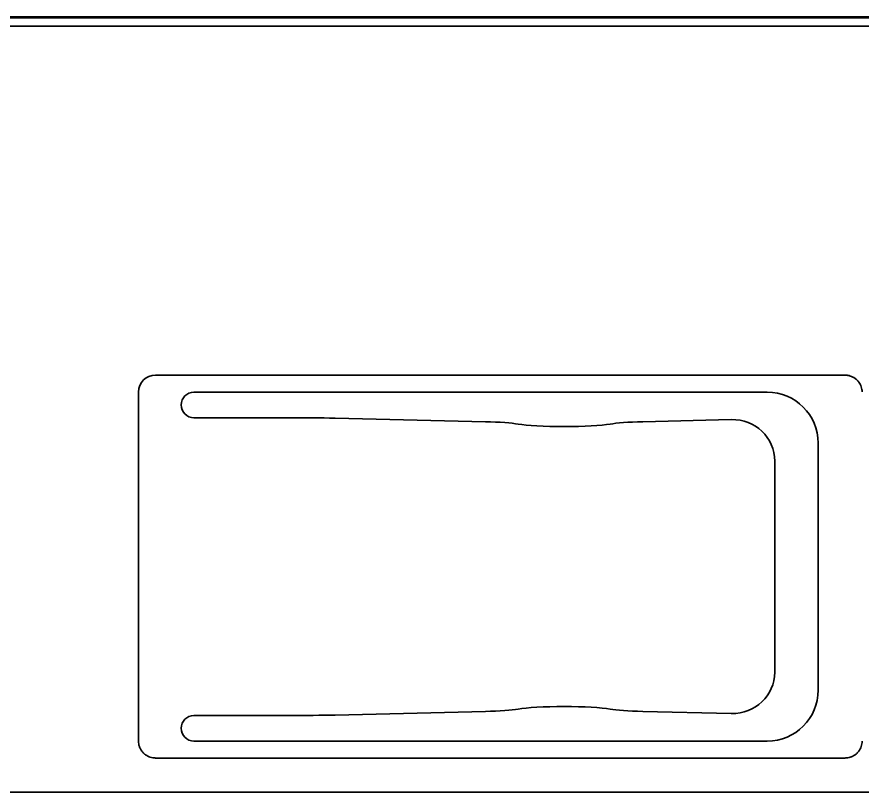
# Model space of a CAD drawing. Extents: x 5997 to 10491, y -672 to 3388.
# Drawn here: x 7366.4 to 7465.7, y 1280.8 to 1371.9 of the extents above; entities that cross this region are included whole.
import ezdxf

# ---------------------------------------------------------------- set-up
doc = ezdxf.new("R2010")
doc.units = 0
doc.header["$LTSCALE"] = 5
doc.layers.add('1', color=7, linetype='CONTINUOUS', true_color=0xffffff)

msp = doc.modelspace()

# ---------------------------------------------------------------- linework, layer by layer
at = {"layer": '1', "color": 7, "linetype": 'Continuous', "lineweight": 35}
for p, q in [((7252.673, 1371.826), (7798.37, 1371.826)), ((7255.337, 1371.926), (8068.409, 1371.926)), ((7386.673, 1371.826), (7386.673, 1371.926)), ((7408.673, 1371.826), (7408.673, 1371.926)), ((7425.673, 1371.826), (7425.673, 1371.926)), ((7447.673, 1371.826), (7447.673, 1371.926)), ((7464.673, 1371.826), (7464.673, 1371.926)), ((7252.673, 1370.826), (8071.673, 1370.826)), ((7382.655, 1329.82), (7463.69, 1329.82)), ((7380.656, 1286.809), (7380.656, 1327.844)), ((7454.538, 1327.826), (7387.171, 1327.826)), ((7398.578, 1324.826), (7387.168, 1324.826)), ((7421.415, 1324.352), (7403.755, 1324.766)), ((7450.318, 1324.596), (7439.93, 1324.352)), ((7460.529, 1321.835), (7460.529, 1292.818)), ((7455.419, 1294.918), (7455.419, 1319.735)), ((7421.415, 1290.3), (7403.755, 1289.886)), ((7450.318, 1290.056), (7439.93, 1290.3)), ((7387.168, 1289.826), (7398.578, 1289.826)), ((7454.538, 1286.826), (7387.171, 1286.826)), ((7382.655, 1284.833), (7463.69, 1284.833)), ((7330.334, 1280.826), (7589.955, 1280.826))]:
    msp.add_line(p, q, dxfattribs=at)
for centre, major_axis, ratio, start_param, end_param in [((7382.656, 1327.843), (-1.414, 1.414), 1, 5.497939, 7.068431), ((7387.175, 1326.324), (-1.064, 1.064), 0.997265, 5.499157, 7.068277), ((7387.175, 1326.332), (-0.775, -1.293), 0.99484, 5.253313, 6.820609), ((7450.279, 1295.076), (-4.622, 2.337), 0.961527, 2.030878, 3.594078), ((7454.521, 1292.834), (-4.254, 4.254), 0.997265, 2.357564, 3.925621), ((7419.863, 1290.807), (6, 0), 0.087489, 4.974188, 5.834147), ((7430.673, 1290.351), (6, 0), 0.087489, 0.449039, 2.692554), ((7441.483, 1290.807), (6, 0), 0.087489, 3.590631, 4.45059), ((7387.175, 1288.32), (-0.775, 1.293), 0.99484, 5.745762, 7.313058), ((7398.578, 1291.576), (20, 0), 0.087489, 4.712389, 4.974188), ((7387.175, 1288.328), (-1.064, -1.064), 0.997265, 5.498093, 7.067214), ((7382.656, 1286.809), (1.422, 1.407), 1, 2.361761, 2.676173), ((7463.692, 1286.807), (1.874, 0.704), 0.99331, 5.60676, 5.921172)]:
    msp.add_ellipse(centre, major_axis=major_axis, ratio=ratio, start_param=start_param, end_param=end_param, dxfattribs=at)
at = {"layer": '1', "color": 7, "linetype": 'Continuous', "lineweight": 35, "extrusion": (0, 0, -1)}
for centre, major_axis, ratio, start_param, end_param in [((7463.692, 1327.846), (1.874, -0.704), 0.99331, 5.60676, 5.921172), ((7398.578, 1323.076), (20, 0), 0.087489, 4.712389, 4.974188), ((7419.863, 1323.845), (6, 0), 0.087489, 4.974188, 5.834147), ((7430.673, 1324.301), (6, 0), 0.087489, 0.449039, 2.692554), ((7441.483, 1323.845), (6, 0), 0.087489, 3.590631, 4.45059), ((7450.279, 1319.576), (-4.622, -2.337), 0.961527, 2.030878, 3.594078)]:
    msp.add_ellipse(centre, major_axis=major_axis, ratio=ratio, start_param=start_param, end_param=end_param, dxfattribs=at)
at = {"layer": '1', "color": 7, "linetype": 'Continuous', "lineweight": 35, "extrusion": (3.9443e-31, 1.17146e-15, -1)}
msp.add_ellipse((7454.521, 1321.818), major_axis=(-4.254, -4.254), ratio=0.997265, start_param=2.357564, end_param=3.925621, dxfattribs=at)
at = {"layer": '1', "color": 7, "linetype": 'Continuous', "lineweight": 35}
for points, knots in [([(7463.69, 1329.82), (7463.717, 1329.82), (7463.743, 1329.819), (7463.795, 1329.817), (7463.822, 1329.816), (7463.9, 1329.809), (7463.951, 1329.803), (7464.105, 1329.78), (7464.206, 1329.756), (7464.331, 1329.716), (7464.356, 1329.708), (7464.405, 1329.69), (7464.429, 1329.681), (7464.502, 1329.651), (7464.55, 1329.63), (7464.689, 1329.56), (7464.778, 1329.507), (7464.905, 1329.417), (7464.946, 1329.385), (7465.006, 1329.335), (7465.026, 1329.318), (7465.065, 1329.283), (7465.084, 1329.265), (7465.14, 1329.21), (7465.193, 1329.153), (7465.244, 1329.093), (7465.276, 1329.053), (7465.292, 1329.032), (7465.37, 1328.927), (7465.424, 1328.839), (7465.519, 1328.656), (7465.559, 1328.561), (7465.592, 1328.462)], [0, 0, 0, 0, 0.03125, 0.03125, 0.0625, 0.0625, 0.125, 0.125, 0.25, 0.25, 0.28125, 0.28125, 0.3125, 0.3125, 0.375, 0.375, 0.5, 0.5, 0.5625, 0.5625, 0.59375, 0.59375, 0.625, 0.625, 0.6875, 0.71875, 0.71875, 0.75, 0.75, 0.875, 0.875, 1, 1, 1, 1]), ([(7380.754, 1286.19), (7380.77, 1286.141), (7380.788, 1286.092), (7380.829, 1285.996), (7380.851, 1285.949), (7380.922, 1285.812), (7380.976, 1285.724), (7381.054, 1285.62), (7381.069, 1285.6), (7381.102, 1285.559), (7381.119, 1285.539), (7381.17, 1285.48), (7381.242, 1285.404), (7381.319, 1285.334), (7381.38, 1285.284), (7381.4, 1285.267), (7381.441, 1285.235), (7381.462, 1285.22), (7381.569, 1285.145), (7381.657, 1285.091), (7381.797, 1285.022), (7381.844, 1285.001), (7381.916, 1284.971), (7381.941, 1284.962), (7381.99, 1284.944), (7382.015, 1284.936), (7382.14, 1284.896), (7382.241, 1284.873), (7382.395, 1284.849), (7382.447, 1284.843), (7382.55, 1284.835), (7382.603, 1284.833), (7382.655, 1284.833)], [0, 0, 0, 0, 0.0625, 0.0625, 0.125, 0.125, 0.25, 0.25, 0.28125, 0.28125, 0.3125, 0.3125, 0.375, 0.4375, 0.4375, 0.46875, 0.46875, 0.5, 0.5, 0.625, 0.625, 0.6875, 0.6875, 0.71875, 0.71875, 0.75, 0.75, 0.875, 0.875, 0.9375, 0.9375, 1, 1, 1, 1]), ([(7463.69, 1284.833), (7463.717, 1284.833), (7463.743, 1284.833), (7463.795, 1284.835), (7463.822, 1284.837), (7463.9, 1284.843), (7463.951, 1284.849), (7464.105, 1284.873), (7464.206, 1284.896), (7464.331, 1284.936), (7464.356, 1284.944), (7464.405, 1284.962), (7464.429, 1284.971), (7464.502, 1285.001), (7464.55, 1285.022), (7464.689, 1285.092), (7464.778, 1285.145), (7464.905, 1285.235), (7464.946, 1285.267), (7465.006, 1285.317), (7465.026, 1285.334), (7465.065, 1285.37), (7465.084, 1285.387), (7465.14, 1285.442), (7465.193, 1285.499), (7465.244, 1285.559), (7465.276, 1285.6), (7465.292, 1285.62), (7465.37, 1285.725), (7465.424, 1285.813), (7465.519, 1285.996), (7465.559, 1286.091), (7465.592, 1286.19)], [0, 0, 0, 0, 0.03125, 0.03125, 0.0625, 0.0625, 0.125, 0.125, 0.25, 0.25, 0.28125, 0.28125, 0.3125, 0.3125, 0.375, 0.375, 0.5, 0.5, 0.5625, 0.5625, 0.59375, 0.59375, 0.625, 0.625, 0.6875, 0.71875, 0.71875, 0.75, 0.75, 0.875, 0.875, 1, 1, 1, 1])]:
    msp.add_open_spline(points, degree=3, knots=knots, dxfattribs=at)

doc.saveas('drawing.dxf')
